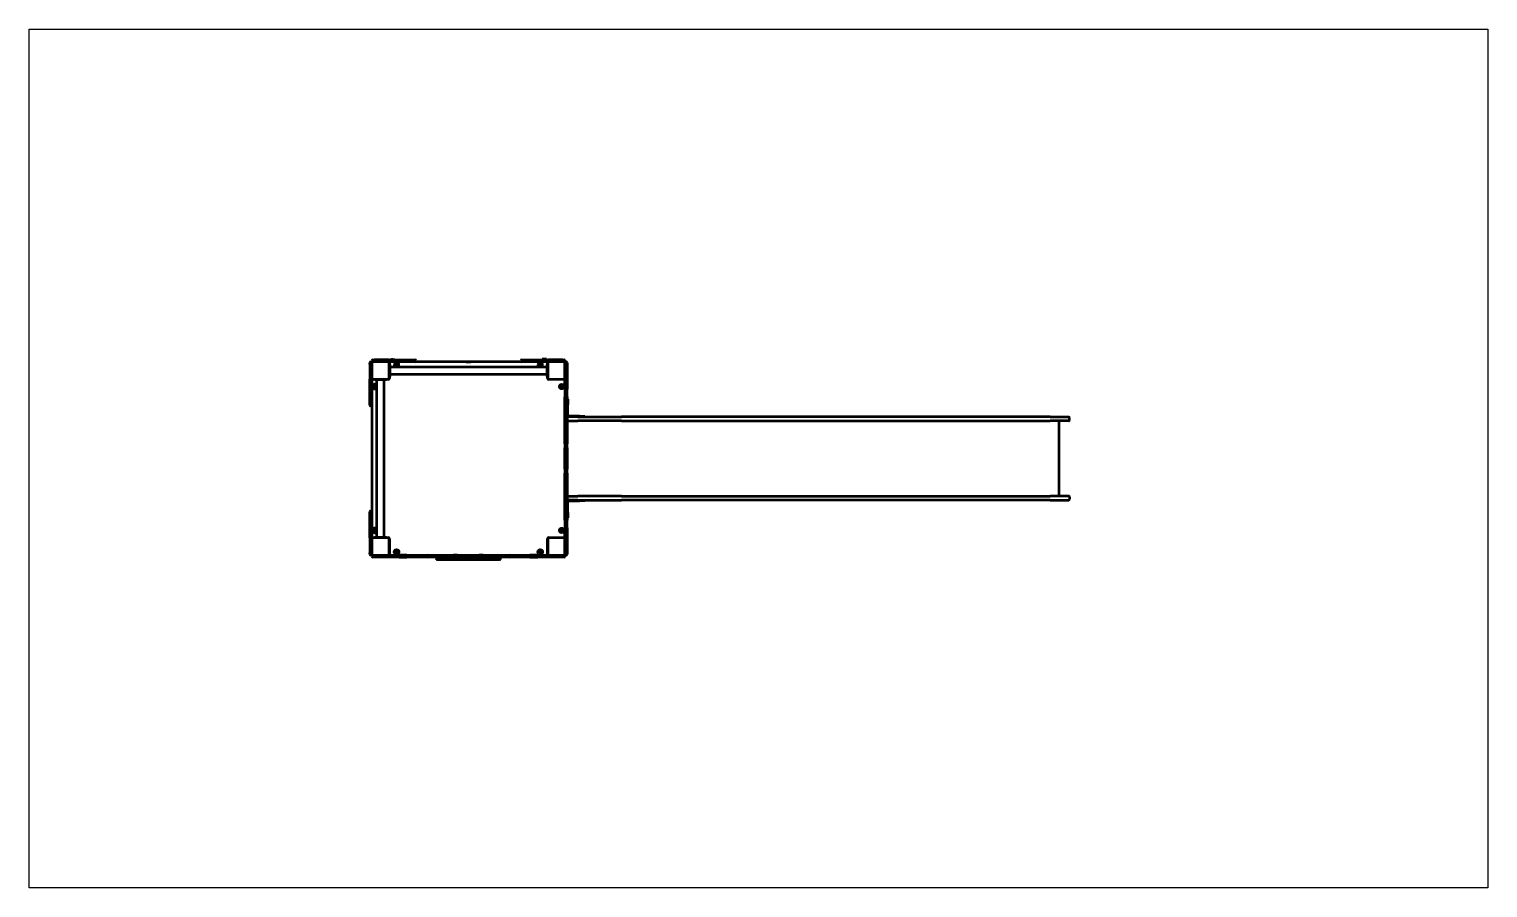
# Model space of a CAD drawing. Header units: millimetres. Extents: x 2721 to 9521, y 2203 to 6203.
import ezdxf

# ---------------------------------------------------------------- set-up
doc = ezdxf.new("R2010")
doc.units = ezdxf.units.MM
doc.header["$LTSCALE"] = 20
doc.layers.add('Geometrie náčrtu (ISO)', color=7, linetype='Continuous', lineweight=25)
doc.layers.add('Viditelná (ISO)', color=7, linetype='Continuous', lineweight=50)

# ---------------------------------------------------------------- blocks, each defined once
blk = doc.blocks.new('VVZ-VZ1-001-15')
at = {"layer": 'Geometrie náčrtu (ISO)'}
for p, q in [((0, 0), (6800, 0)), ((0, -4000), (0, 0)), ((6800, 0), (6800, -4000)), ((6800, -4000), (0, -4000))]:
    blk.add_line(p, q, dxfattribs=at)
at = {"layer": 'Viditelná (ISO)'}
for p, q in [((1587.7, -1560), (1587.7, -1554)), ((1587.7, -1560), (1587.7, -1630)), ((1593.7, -1550), (1591.7, -1550)), ((1597.7, -1544), (1597.7, -1546)), ((1597.7, -1553), (1597.7, -1627)), ((1674.7, -1550), (1600.7, -1550)), ((1601.7, -1540), (1607.7, -1540)), ((1677.7, -1540), (1607.7, -1540)), ((1674.7, -1550), (1677.7, -1550)), ((1677.7, -1540), (1689.3, -1540)), ((1677.7, -1553), (1677.7, -1550)), ((1689.3, -1550), (1677.7, -1550)), ((1677.7, -1627), (1677.7, -1553)), ((1677.7, -1562.5), (1680.7, -1562.5)), ((1679.7, -1554), (1679.7, -1562.5)), ((1680.7, -1562.5), (1680.7, -1617.5)), ((1689.3, -1540), (1799.3, -1540)), ((1799.3, -1550), (1689.3, -1550)), ((1689.8, -1537.3), (1697.6, -1537.3)), ((2296.1, -1550), (1799.3, -1550)), ((1803.3, -1544), (1803.3, -1546)), ((2037.2, -1549), (2058.2, -1549)), ((2292.1, -1546), (2292.1, -1544)), ((2296.1, -1540), (2406.1, -1540)), ((2406.1, -1550), (2296.1, -1550)), ((2393.7, -1535.2), (2392.5, -1535.9)), ((2392.5, -1540), (2392.5, -1535.9)), ((2393.7, -1535.2), (2394.8, -1535.2)), ((2394.8, -1535.2), (2401.7, -1535.2)), ((2397.1, -1535.9), (2397.1, -1540)), ((2401.7, -1535.2), (2408.6, -1535.2)), ((2406.1, -1540), (2417.7, -1540)), ((2417.7, -1550), (2406.1, -1550)), ((2406.3, -1540), (2406.3, -1535.9)), ((2408.6, -1535.2), (2409.7, -1535.2)), ((2409.7, -1535.2), (2410.9, -1535.9)), ((2410.9, -1540), (2410.9, -1535.9)), ((2417.7, -1562.5), (2414.7, -1562.5)), ((2414.7, -1617.5), (2414.7, -1562.5)), ((2415.7, -1562.5), (2415.7, -1554)), ((2487.7, -1540), (2417.7, -1540)), ((2417.7, -1553), (2417.7, -1550)), ((2417.7, -1550), (2420.7, -1550)), ((2417.7, -1553), (2417.7, -1627)), ((2494.7, -1550), (2420.7, -1550)), ((2487.7, -1540), (2493.7, -1540)), ((2497.7, -1546), (2497.7, -1544)), ((2497.7, -1555.7), (2497.7, -1553)), ((2497.7, -1557.3), (2497.7, -1555.7)), ((2497.7, -1668.7), (2497.7, -1557.3)), ((2503.7, -1550), (2501.7, -1550)), ((2507.7, -1554), (2507.7, -1557.3)), ((2507.7, -1557.3), (2507.7, -1668.7)), ((1587.7, -1641.6), (1587.7, -1630)), ((1597.7, -1630), (1597.7, -1627)), ((1600.7, -1630), (1597.7, -1630)), ((1597.7, -1630), (1597.7, -1641.6)), ((1600.7, -1630), (1674.7, -1630)), ((1610.2, -1632), (1601.7, -1632)), ((1610.2, -1630), (1610.2, -1633)), ((1665.2, -1630), (1665.2, -1633)), ((1673.7, -1632), (1665.2, -1632)), ((1677.7, -1617.5), (1680.7, -1617.5)), ((1679.7, -1617.5), (1679.7, -1626)), ((1680.7, -1573.2), (2414.7, -1573.2)), ((1680.7, -1606.9), (2414.7, -1606.9)), ((2417.7, -1617.5), (2414.7, -1617.5)), ((2415.7, -1626), (2415.7, -1617.5)), ((2420.7, -1630), (2494.7, -1630)), ((2493.7, -1632), (2421.7, -1632)), ((2457.7, -1630), (2457.7, -1632)), ((2467.7, -1632), (2467.7, -1630)), ((2494.7, -1630), (2497.7, -1630)), ((1587.7, -1751.6), (1587.7, -1641.6)), ((1597.7, -1641.6), (1597.7, -1751.6)), ((1665.2, -1633), (1610.2, -1633)), ((1620.8, -2367), (1620.8, -1633)), ((1654.5, -2367), (1654.5, -1633)), ((2497.7, -1676.4), (2497.7, -1668.7)), ((2497.7, -1676.4), (2497.7, -1695.8)), ((2497.7, -1695.8), (2497.7, -1713.4)), ((2507.7, -1668.7), (2507.7, -1676.4)), ((2507.7, -1695.8), (2507.7, -1676.4)), ((2507.7, -1713.4), (2507.7, -1695.8)), ((1593.7, -1755.6), (1591.7, -1755.6)), ((1597.7, -1751.6), (1597.7, -2248.4)), ((2497.7, -1809.7), (2497.7, -1713.4)), ((2507.7, -1713.4), (2507.7, -1809.7)), ((2510.7, -1723), (2507.7, -1723)), ((2510.7, -1723), (2510.7, -1748)), ((2510.7, -1800), (2510.7, -1748)), ((2497.7, -1814.6), (2497.7, -1809.7)), ((2497.7, -1924.5), (2497.7, -1814.6)), ((2503.7, -1805.7), (2501.7, -1805.7)), ((2558.4, -1806), (2507.7, -1806)), ((2507.7, -1809.7), (2507.7, -1814.6)), ((2507.7, -1814.6), (2507.7, -1924.5)), ((2507.7, -1825), (2558.4, -1825)), ((2565.7, -1803), (2513.7, -1803)), ((2558.4, -1806), (2761.2, -1806)), ((2761.2, -1825), (2558.4, -1825)), ((2565.7, -1803), (2590.7, -1803)), ((2590.7, -1806), (2590.7, -1803)), ((4261.2, -1806), (2761.2, -1806)), ((2761.2, -1825), (4261.2, -1825)), ((4292.9, -1806), (4261.2, -1806)), ((4261.2, -1825), (4292.9, -1825)), ((4760, -1806), (4292.9, -1806)), ((4292.9, -1825), (4760, -1825)), ((4760, -1806), (4846, -1806)), ((4846, -1825), (4760, -1825)), ((4800, -1825), (4800, -2175)), ((4850, -1821), (4850, -1810)), ((2497.7, -1931), (2497.7, -1924.5)), ((2497.7, -1931), (2497.7, -1934.9)), ((2497.7, -1934.9), (2497.7, -1949.6)), ((2497.7, -2050.4), (2497.7, -1949.6)), ((2507.7, -1924.5), (2507.7, -1931)), ((2507.7, -1934.9), (2507.7, -1931)), ((2507.7, -1949.6), (2507.7, -1934.9)), ((2507.7, -1949.6), (2507.7, -2050.4)), ((2497.7, -2050.4), (2497.7, -2065.1)), ((2497.7, -2065.1), (2497.7, -2069)), ((2497.7, -2075.5), (2497.7, -2069)), ((2497.7, -2185.4), (2497.7, -2075.5)), ((2507.7, -2065.1), (2507.7, -2050.4)), ((2507.7, -2069), (2507.7, -2065.1)), ((2507.7, -2069), (2507.7, -2075.5)), ((2507.7, -2075.5), (2507.7, -2185.4)), ((2507.7, -2175), (2558.4, -2175)), ((2761.2, -2175), (2558.4, -2175)), ((2761.2, -2175), (4261.2, -2175)), ((4261.2, -2175), (4292.9, -2175)), ((4292.9, -2175), (4760, -2175)), ((4846, -2175), (4760, -2175)), ((2497.7, -2190.3), (2497.7, -2185.4)), ((2497.7, -2286.6), (2497.7, -2190.3)), ((2501.7, -2194.3), (2503.7, -2194.3)), ((2507.7, -2185.4), (2507.7, -2190.3)), ((2507.7, -2190.3), (2507.7, -2286.6)), ((2558.4, -2194), (2507.7, -2194)), ((2510.7, -2252), (2510.7, -2200)), ((2513.7, -2197), (2565.7, -2197)), ((2558.4, -2194), (2761.2, -2194)), ((2590.7, -2197), (2565.7, -2197)), ((2590.7, -2197), (2590.7, -2194)), ((4261.2, -2194), (2761.2, -2194)), ((4292.9, -2194), (4261.2, -2194)), ((4760, -2194), (4292.9, -2194)), ((4760, -2194), (4846, -2194)), ((4850, -2179), (4850, -2190)), ((1587.7, -2358.4), (1587.7, -2248.4)), ((1591.7, -2244.4), (1593.7, -2244.4)), ((1597.7, -2248.4), (1597.7, -2358.4)), ((2497.7, -2286.6), (2497.7, -2304.2)), ((2497.7, -2304.2), (2497.7, -2323.6)), ((2507.7, -2277), (2510.7, -2277)), ((2507.7, -2304.2), (2507.7, -2286.6)), ((2507.7, -2323.6), (2507.7, -2304.2)), ((2510.7, -2252), (2510.7, -2277)), ((1587.7, -2370), (1587.7, -2358.4)), ((1587.7, -2370), (1587.7, -2440)), ((1597.7, -2358.4), (1597.7, -2370)), ((1600.7, -2370), (1597.7, -2370)), ((1597.7, -2373), (1597.7, -2370)), ((1597.7, -2373), (1597.7, -2447)), ((1674.7, -2370), (1600.7, -2370)), ((1601.7, -2368), (1610.2, -2368)), ((1610.2, -2367), (1665.2, -2367)), ((1610.2, -2370), (1610.2, -2367)), ((1665.2, -2370), (1665.2, -2367)), ((1665.2, -2368), (1673.7, -2368)), ((1677.7, -2447), (1677.7, -2373)), ((1679.7, -2374), (1679.7, -2446)), ((2415.7, -2446), (2415.7, -2374)), ((2417.7, -2373), (2417.7, -2447)), ((2494.7, -2370), (2420.7, -2370)), ((2421.7, -2368), (2493.7, -2368)), ((2457.7, -2368), (2457.7, -2370)), ((2467.7, -2370), (2467.7, -2368)), ((2494.7, -2370), (2497.7, -2370)), ((2497.7, -2331.3), (2497.7, -2323.6)), ((2497.7, -2442.7), (2497.7, -2331.3)), ((2507.7, -2323.6), (2507.7, -2331.3)), ((2507.7, -2331.3), (2507.7, -2442.7)), ((1587.7, -2446), (1587.7, -2440)), ((1679.7, -2410), (1677.7, -2410)), ((1677.7, -2420), (1679.7, -2420)), ((1677.7, -2447), (1677.7, -2450)), ((2417.7, -2410), (2415.7, -2410)), ((2415.7, -2420), (2417.7, -2420)), ((2417.7, -2447), (2417.7, -2450)), ((2497.7, -2444.3), (2497.7, -2442.7)), ((2497.7, -2447), (2497.7, -2444.3)), ((2507.7, -2442.7), (2507.7, -2446)), ((1591.7, -2450), (1593.7, -2450)), ((1597.7, -2454), (1597.7, -2456)), ((1600.7, -2450), (1603.4, -2450)), ((1605, -2460), (1601.7, -2460)), ((1603.4, -2450), (1605, -2450)), ((1605, -2450), (1716.4, -2450)), ((1716.4, -2460), (1605, -2460)), ((1716.4, -2450), (1724.1, -2450)), ((1724.1, -2460), (1716.4, -2460)), ((1743.4, -2450), (1724.1, -2450)), ((1724.1, -2460), (1743.4, -2460)), ((1761.1, -2450), (1743.4, -2450)), ((1743.4, -2460), (1761.1, -2460)), ((1761.1, -2450), (1857.3, -2450)), ((1857.3, -2460), (1761.1, -2460)), ((1853.3, -2454), (1853.3, -2456)), ((1857.3, -2450), (1862.2, -2450)), ((1862.2, -2460), (1857.3, -2460)), ((1862.2, -2450), (1972.2, -2450)), ((1972.2, -2460), (1862.2, -2460)), ((1897.7, -2460), (1897.7, -2466)), ((1902.7, -2470), (1901.7, -2470)), ((1902.7, -2470), (2192.7, -2470)), ((1972.2, -2450), (1978.6, -2450)), ((1978.6, -2460), (1972.2, -2460)), ((1982.6, -2450), (1978.6, -2450)), ((1978.6, -2460), (1982.6, -2460)), ((1997.3, -2450), (1982.6, -2450)), ((1982.6, -2460), (1997.3, -2460)), ((1997.3, -2450), (2098.1, -2450)), ((2098.1, -2460), (1997.3, -2460)), ((2112.8, -2450), (2098.1, -2450)), ((2098.1, -2460), (2112.8, -2460)), ((2116.8, -2450), (2112.8, -2450)), ((2112.8, -2460), (2116.8, -2460)), ((2116.8, -2450), (2123.2, -2450)), ((2123.2, -2460), (2116.8, -2460)), ((2123.2, -2450), (2233.1, -2450)), ((2233.1, -2460), (2123.2, -2460)), ((2193.7, -2470), (2192.7, -2470)), ((2197.7, -2460), (2197.7, -2466)), ((2233.1, -2450), (2238, -2450)), ((2238, -2460), (2233.1, -2460)), ((2238, -2450), (2334.3, -2450)), ((2334.3, -2460), (2238, -2460)), ((2242, -2456), (2242, -2454)), ((2351.9, -2450), (2334.3, -2450)), ((2334.3, -2460), (2351.9, -2460)), ((2371.3, -2450), (2351.9, -2450)), ((2351.9, -2460), (2371.3, -2460)), ((2371.3, -2450), (2379, -2450)), ((2379, -2460), (2371.3, -2460)), ((2379, -2450), (2490.4, -2450)), ((2490.4, -2460), (2379, -2460)), ((2490.4, -2450), (2492, -2450)), ((2493.7, -2460), (2490.4, -2460)), ((2492, -2450), (2494.7, -2450)), ((2497.7, -2456), (2497.7, -2454)), ((2501.7, -2450), (2503.7, -2450))]:
    blk.add_line(p, q, dxfattribs=at)
for centre, radius in [((1712.7, -1565), 7), ((1712.7, -1565), 6.45), ((2382.7, -1565), 7), ((2382.7, -1565), 6.45), ((1612.7, -1665), 7), ((1612.7, -1665), 6.45), ((2482.7, -1665), 11), ((2482.7, -1665), 7), ((2482.7, -1665), 6.45), ((1612.7, -2335), 7), ((1612.7, -2335), 6.45), ((2482.7, -2335), 11), ((2482.7, -2335), 7), ((2482.7, -2335), 6.45), ((1712.7, -2435), 11), ((1712.7, -2435), 7), ((1712.7, -2435), 6.45), ((2382.7, -2435), 11), ((2382.7, -2435), 7), ((2382.7, -2435), 6.45)]:
    blk.add_circle(centre, radius, dxfattribs=at)
for centre, radius, start, end in [((1591.7, -1554), 4, 90, 180), ((1593.7, -1554), 4, 0, 90), ((1601.7, -1544), 4, 90, 180), ((1601.7, -1546), 4, 180, 270), ((1600.7, -1553), 3, 90, 180), ((1674.7, -1553), 3, 0, 90), ((1683.7, -1554), 4, 90, 180), ((1693.7, -1545.6), 9.19, 115.32087, 142.79601), ((1693.7, -1545.6), 9.19, 37.20399, 64.67913), ((1712.7, -1565), 11, 312.19109, 227.80891), ((1799.3, -1544), 4, 0, 90), ((1799.3, -1546), 4, 270, 0), ((2037.2, -1550), 1, 90, 180), ((2058.2, -1550), 1, 0, 90), ((2296.1, -1544), 4, 90, 180), ((2296.1, -1546), 4, 180, 270), ((2382.7, -1565), 11, 312.19109, 227.80891), ((2411.7, -1554), 4, 0, 90), ((2420.7, -1553), 3, 90, 180), ((2493.7, -1544), 4, 0, 90), ((2493.7, -1546), 4, 270, 0), ((2494.7, -1553), 3, 0, 90), ((2501.7, -1554), 4, 90, 180), ((2503.7, -1554), 4, 0, 90), ((1600.7, -1627), 3, 180, 270), ((1601.7, -1636), 4, 90, 180), ((1673.7, -1626), 6, 270, 0), ((1674.7, -1627), 3, 270, 0), ((2421.7, -1626), 6, 180, 270), ((2420.7, -1627), 3, 180, 270), ((2493.7, -1636), 4, 0, 90), ((2494.7, -1627), 3, 270, 0), ((1612.7, -1665), 11, 42.19109, 317.80891), ((1591.7, -1751.6), 4, 180, 270), ((1593.7, -1751.6), 4, 270, 0), ((2501.7, -1809.7), 4, 90, 180), ((2503.7, -1809.7), 4, 0, 90), ((2513.7, -1800), 6, 180, 270), ((2513.7, -1800), 3, 180, 270), ((4846, -1810), 4, 0, 90), ((4846, -1821), 4, 270, 0), ((4846, -2179), 4, 0, 90), ((2501.7, -2190.3), 4, 180, 270), ((2503.7, -2190.3), 4, 270, 0), ((2513.7, -2200), 6, 90, 180), ((2513.7, -2200), 3, 90, 180), ((4846, -2190), 4, 270, 0), ((1591.7, -2248.4), 4, 90, 180), ((1593.7, -2248.4), 4, 0, 90), ((1601.7, -2364), 4, 180, 270), ((1600.7, -2373), 3, 90, 180), ((1612.7, -2335), 11, 42.19109, 317.80891), ((1673.7, -2374), 6, 0, 90), ((1674.7, -2373), 3, 0, 90), ((2421.7, -2374), 6, 90, 180), ((2420.7, -2373), 3, 90, 180), ((2493.7, -2364), 4, 270, 0), ((2494.7, -2373), 3, 0, 90), ((1591.7, -2446), 4, 180, 270), ((1593.7, -2446), 4, 270, 0), ((1600.7, -2447), 3, 180, 270), ((1674.7, -2447), 3, 270, 0), ((1683.7, -2446), 4, 180, 270), ((2411.7, -2446), 4, 270, 0), ((2420.7, -2447), 3, 180, 270), ((2494.7, -2447), 3, 270, 0), ((2501.7, -2446), 4, 180, 270), ((2503.7, -2446), 4, 270, 0), ((1601.7, -2454), 4, 90, 180), ((1601.7, -2456), 4, 180, 270), ((1857.3, -2454), 4, 90, 180), ((1857.3, -2456), 4, 180, 270), ((1901.7, -2466), 4, 180, 270), ((2193.7, -2466), 4, 270, 0), ((2238, -2454), 4, 0, 90), ((2238, -2456), 4, 270, 0), ((2493.7, -2454), 4, 0, 90), ((2493.7, -2456), 4, 270, 0)]:
    blk.add_arc(centre, radius, start, end, dxfattribs=at)
for points, weights in [([(2392.5, -1535.9), (2393.7, -1535.2), (2394.8, -1535.2)], [1.98472592094, 2.13824500548, 2.13824500548]), ([(2394.8, -1535.2), (2395.8, -1535.2), (2397.1, -1535.9)], [2.13824500548, 2.13824500548, 1.98472592088]), ([(2397.1, -1535.9), (2399.5, -1535.2), (2401.7, -1535.2)], [1.98472592142, 2.13824500548, 2.13824500548]), ([(2401.7, -1535.2), (2403.8, -1535.2), (2406.3, -1535.9)], [2.13824500548, 2.13824500548, 1.98472592088]), ([(2406.3, -1535.9), (2407.5, -1535.2), (2408.6, -1535.2)], [1.98472592142, 2.13824500548, 2.13824500548]), ([(2408.6, -1535.2), (2409.7, -1535.2), (2410.9, -1535.9)], [2.07128448929, 2.07128448929, 1.92257295378])]:
    blk.add_rational_spline(points, weights, degree=2, dxfattribs=at)

msp = doc.modelspace()

# ---------------------------------------------------------------- block references
msp.add_blockref('VVZ-VZ1-001-15', (2721.2, 6202.6))

doc.saveas('drawing.dxf')
